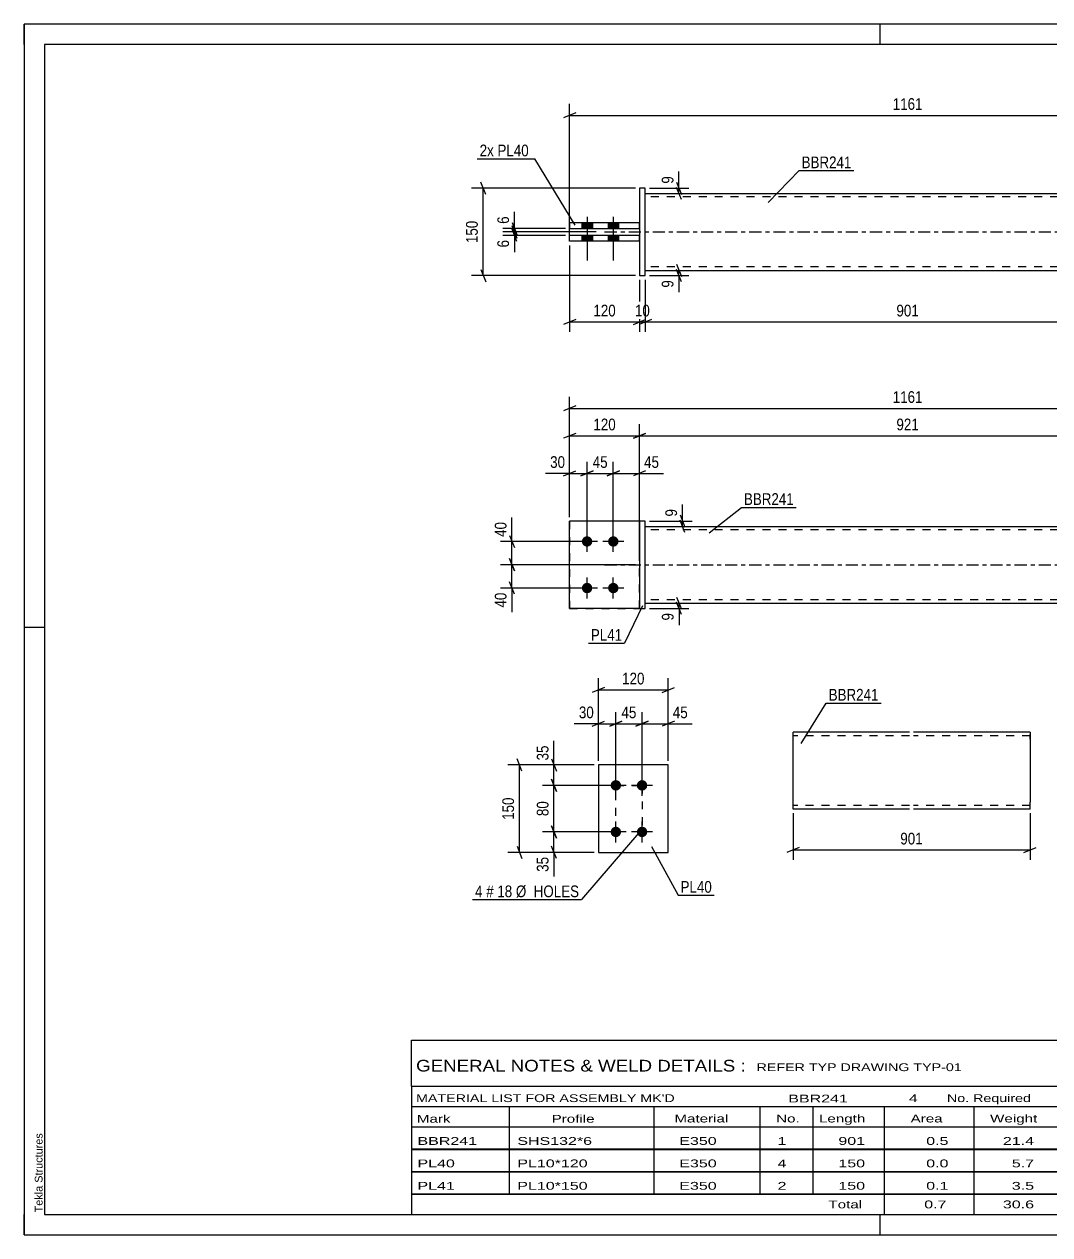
# Model space of a CAD drawing. Header units: millimetres. Extents: x 0 to 420, y 0 to 297.
# Drawn here: x 0 to 251.6, y 0 to 297 of the extents above; entities that cross this region are included whole.
import ezdxf

# ---------------------------------------------------------------- set-up
doc = ezdxf.new("R2010")
doc.units = ezdxf.units.MM
doc.linetypes.add('DXK_LINE_DOT2', pattern=[3.9198, 1.9599, -1.9599])
doc.linetypes.add('DXK_LINE_DOT3', pattern=[5.9187, 2.979, -0.9799, 0.9799, -0.9799])
doc.styles.add('Arial', font='ARIAL.TTF', dxfattribs={"height": 0.2})
doc.styles.add('Arial Narrow', font='ARIALN.TTF', dxfattribs={"height": 0.2})

# ---------------------------------------------------------------- blocks, each defined once
blk = doc.blocks.new('Unknown-581633091-1163')
at = {"color": 5, "linetype": 'Continuous'}
for p, q in [((420, 297), (0, 297)), ((0, 297), (0, 0)), ((0, 292), (0, 297)), ((210, 292), (210, 297)), ((415, 292), (5, 292)), ((5, 292), (5, 5)), ((5, 149), (0, 149)), ((0, 0), (0, 5)), ((5, 5), (415, 5)), ((210, 0), (210, 5)), ((0, 0), (420, 0))]:
    blk.add_line(p, q, dxfattribs=at)
at = {"color": 174, "linetype": 'Continuous', "style": 'Arial'}
blk.add_text('Tekla Structures', height=1.9102, rotation=90, dxfattribs=at).set_placement((4.5, 5.5))
blk = doc.blocks.new('Part-581633091-1814 - 1790')
at = {"color": 2, "linetype": 'Continuous'}
for p, q in [((152.4, 175.1), (150.97, 175.1)), ((150.97, 175.1), (150.97, 153.67)), ((152.4, 153.67), (152.4, 175.1)), ((150.97, 153.67), (152.4, 153.67))]:
    blk.add_line(p, q, dxfattribs=at)
blk = doc.blocks.new('Bolt-581633091-1798 - 1790')
at = {"linetype": 'Continuous'}
for points in [[(138.11, 168.81, -1), (138.11, 171.38, -1)], [(144.54, 168.81, -1), (144.54, 171.38, -1)], [(138.11, 157.38, -1), (138.11, 159.95, -1)], [(144.54, 157.38, -1), (144.54, 159.95, -1)]]:
    blk.add_hatch(color=1, dxfattribs=at).paths.add_polyline_path(points)
at = {"color": 1, "linetype": 'Continuous'}
for p, q in [((138.11, 167.52), (138.11, 172.67)), ((144.54, 167.52), (144.54, 172.67)), ((140.69, 170.1), (135.54, 170.1)), ((147.11, 170.1), (141.97, 170.1)), ((138.11, 156.1), (138.11, 161.24)), ((144.54, 156.1), (144.54, 161.24)), ((140.69, 158.67), (135.54, 158.67)), ((147.11, 158.67), (141.97, 158.67))]:
    blk.add_line(p, q, dxfattribs=at)
blk = doc.blocks.new('Part-581633091-1804 - 1790')
at = {"color": 2, "linetype": 'Continuous'}
for p, q in [((152.4, 173.81), (281.13, 173.81)), ((152.4, 154.95), (281.13, 154.95))]:
    blk.add_line(p, q, dxfattribs=at)
at = {"color": 7, "linetype": 'DXK_LINE_DOT2'}
for p, q in [((152.4, 154.95), (152.4, 173.81)), ((281.13, 172.95), (152.4, 172.95)), ((281.13, 154.95), (281.13, 173.81)), ((281.13, 155.81), (152.4, 155.81))]:
    blk.add_line(p, q, dxfattribs=at)
at = {"color": 7, "linetype": 'DXK_LINE_DOT3'}
blk.add_line((142.4, 164.38), (291.13, 164.38), dxfattribs=at)
blk = doc.blocks.new('Part-581633091-1819 - 1790')
at = {"color": 7, "linetype": 'DXK_LINE_DOT2'}
for p, q in [((150.97, 175.1), (133.83, 175.1)), ((133.83, 175.1), (133.83, 153.67)), ((150.97, 153.67), (150.97, 175.1)), ((133.83, 153.67), (150.97, 153.67))]:
    blk.add_line(p, q, dxfattribs=at)
blk = doc.blocks.new('Part-581633091-1824 - 1790')
at = {"color": 2, "linetype": 'Continuous'}
for p, q in [((150.97, 175.1), (133.83, 175.1)), ((133.83, 153.67), (133.83, 175.1)), ((150.97, 153.67), (133.83, 153.67))]:
    blk.add_line(p, q, dxfattribs=at)
at = {"color": 7, "linetype": 'DXK_LINE_DOT2'}
blk.add_line((150.97, 153.67), (150.97, 175.1), dxfattribs=at)
blk = doc.blocks.new('Part-581633091-2144 - 2122')
at = {"color": 2, "linetype": 'Continuous'}
for p, q in [((150.97, 245.18), (133.83, 245.18)), ((133.83, 243.75), (133.83, 245.18)), ((150.97, 243.75), (133.83, 243.75)), ((150.97, 243.75), (150.97, 245.18))]:
    blk.add_line(p, q, dxfattribs=at)
blk = doc.blocks.new('Part-581633091-2150 - 2122')
at = {"color": 2, "linetype": 'Continuous'}
for p, q in [((152.4, 255.47), (281.13, 255.47)), ((152.4, 236.61), (281.13, 236.61))]:
    blk.add_line(p, q, dxfattribs=at)
at = {"color": 7, "linetype": 'DXK_LINE_DOT2'}
for p, q in [((152.4, 236.61), (152.4, 255.47)), ((281.13, 255.47), (281.13, 236.61)), ((281.13, 254.61), (152.4, 254.61)), ((281.13, 237.47), (152.4, 237.47))]:
    blk.add_line(p, q, dxfattribs=at)
at = {"color": 7, "linetype": 'DXK_LINE_DOT3'}
blk.add_line((142.4, 246.04), (291.13, 246.04), dxfattribs=at)
blk = doc.blocks.new('Part-581633091-2134 - 2122')
at = {"color": 2, "linetype": 'Continuous'}
for p, q in [((152.4, 256.75), (150.97, 256.75)), ((150.97, 256.75), (150.97, 235.32)), ((152.4, 235.32), (152.4, 256.75)), ((150.97, 235.32), (152.4, 235.32))]:
    blk.add_line(p, q, dxfattribs=at)
blk = doc.blocks.new('Part-581633091-2139 - 2122')
at = {"color": 2, "linetype": 'Continuous'}
for p, q in [((133.83, 248.32), (150.97, 248.32)), ((133.83, 248.32), (133.83, 246.89)), ((133.83, 246.89), (150.97, 246.89)), ((150.97, 246.89), (150.97, 248.32))]:
    blk.add_line(p, q, dxfattribs=at)
blk = doc.blocks.new('Bolt-581633091-2152 - 2122')
at = {"linetype": 'Continuous'}
for points in [[(136.83, 246.89), (139.4, 246.89), (139.4, 248.32), (136.83, 248.32)], [(136.83, 246.89), (139.4, 246.89), (139.4, 248.32), (136.83, 248.32)], [(143.26, 246.89), (145.83, 246.89), (145.83, 248.32), (143.26, 248.32)], [(143.26, 246.89), (145.83, 246.89), (145.83, 248.32), (143.26, 248.32)], [(136.83, 243.75), (139.4, 243.75), (139.4, 245.18), (136.83, 245.18)], [(136.83, 243.75), (139.4, 243.75), (139.4, 245.18), (136.83, 245.18)], [(143.26, 243.75), (145.83, 243.75), (145.83, 245.18), (143.26, 245.18)], [(143.26, 243.75), (145.83, 243.75), (145.83, 245.18), (143.26, 245.18)]]:
    blk.add_hatch(color=1, dxfattribs=at).paths.add_polyline_path(points)
at = {"color": 1, "linetype": 'Continuous'}
for p, q in [((138.11, 249.75), (138.11, 239.04)), ((138.11, 249.75), (138.11, 239.04)), ((144.54, 249.75), (144.54, 239.04)), ((144.54, 249.75), (144.54, 239.04)), ((136.83, 248.32), (136.83, 246.89)), ((136.83, 248.32), (136.83, 246.89)), ((139.4, 248.32), (139.4, 246.89)), ((139.4, 248.32), (139.4, 246.89)), ((143.26, 248.32), (143.26, 246.89)), ((143.26, 248.32), (143.26, 246.89)), ((145.83, 248.32), (145.83, 246.89)), ((145.83, 248.32), (145.83, 246.89)), ((136.83, 245.18), (136.83, 243.75)), ((136.83, 245.18), (136.83, 243.75)), ((139.4, 245.18), (139.4, 243.75)), ((139.4, 245.18), (139.4, 243.75)), ((143.26, 245.18), (143.26, 243.75)), ((143.26, 245.18), (143.26, 243.75)), ((145.83, 245.18), (145.83, 243.75)), ((145.83, 245.18), (145.83, 243.75))]:
    blk.add_line(p, q, dxfattribs=at)
blk = doc.blocks.new('Part-581633091-1458 - 1409')
at = {"color": 2, "linetype": 'Continuous'}
for p, q in [((158.02, 115.26), (140.88, 115.26)), ((140.88, 115.26), (140.88, 93.83)), ((158.02, 93.83), (158.02, 115.26)), ((140.88, 93.83), (158.02, 93.83))]:
    blk.add_line(p, q, dxfattribs=at)
blk = doc.blocks.new('Bolt-581633091-1443 - 1409')
at = {"linetype": 'Continuous'}
for points in [[(145.17, 108.97, -1), (145.17, 111.55, -1)], [(151.6, 108.97, -1), (151.6, 111.55, -1)], [(145.17, 97.55, -1), (145.17, 100.12, -1)], [(151.6, 97.55, -1), (151.6, 100.12, -1)]]:
    blk.add_hatch(color=1, dxfattribs=at).paths.add_polyline_path(points)
at = {"color": 1, "linetype": 'Continuous'}
for p, q in [((147.74, 110.26), (142.6, 110.26)), ((145.17, 107.69), (145.17, 112.83)), ((154.17, 110.26), (149.02, 110.26)), ((151.6, 107.69), (151.6, 112.83)), ((145.17, 96.26), (145.17, 101.4)), ((151.6, 96.26), (151.6, 101.4)), ((147.74, 98.83), (142.6, 98.83)), ((154.17, 98.83), (149.02, 98.83))]:
    blk.add_line(p, q, dxfattribs=at)
blk = doc.blocks.new('Part-581633091-1273 - 1255')
at = {"color": 2, "linetype": 'Continuous'}
for p, q in [((217.22, 123.28), (188.65, 123.28)), ((188.65, 104.55), (188.65, 123.28)), ((246.79, 123.28), (218.22, 123.28)), ((246.79, 123.28), (246.79, 123.15)), ((246.79, 123.15), (246.79, 121.56)), ((246.79, 121.56), (246.79, 106.14)), ((188.65, 104.42), (188.65, 104.55)), ((217.22, 104.42), (188.65, 104.42)), ((246.79, 104.42), (218.22, 104.42)), ((246.79, 104.42), (246.79, 106.14))]:
    blk.add_line(p, q, dxfattribs=at)
at = {"color": 7, "linetype": 'DXK_LINE_DOT2'}
for p, q in [((217.22, 122.42), (188.65, 122.42)), ((246.79, 122.42), (218.22, 122.42)), ((246.79, 121.56), (246.79, 122.78)), ((188.65, 105.28), (188.65, 105.34)), ((217.22, 105.28), (188.65, 105.28)), ((246.79, 105.28), (218.22, 105.28)), ((246.79, 105.34), (246.79, 105.81)), ((246.79, 105.28), (246.79, 105.34))]:
    blk.add_line(p, q, dxfattribs=at)
blk = doc.blocks.new('Rectangle-581633091-1567 - 1409')
at = {"color": 1, "linetype": 'DXK_LINE_DOT2'}
blk.add_lwpolyline([(145.17, 110.26), (151.6, 110.26), (151.6, 98.83), (145.17, 98.83), (145.17, 110.26)], close=True, dxfattribs=at)
blk = doc.blocks.new('StraightDimension-581633091-1863 - 1790')
at = {"color": 7, "linetype": 'Continuous'}
for p, q in [((149.97, 164.38), (116.83, 164.38)), ((119.08, 165.88), (120.28, 162.88)), ((119.68, 158.67), (119.68, 164.38)), ((137.11, 158.67), (116.83, 158.67)), ((120.28, 157.17), (119.08, 160.17))]:
    blk.add_line(p, q, dxfattribs=at)
at = {"color": 0}
blk.add_wipeout([(118.93, 158.14), (114.73, 158.14), (114.73, 153.29), (118.93, 153.29)], dxfattribs=at)
at = {"color": 7, "linetype": 'Continuous'}
blk.add_line((119.68, 158.67), (119.68, 152.76), dxfattribs=at)
blk.add_line((119.68, 158.67), (119.68, 152.76), dxfattribs=at)
at = {"color": 3, "style": 'Arial Narrow'}
blk.add_text('40', height=2.863, rotation=90.0002, dxfattribs=at).set_placement((118.33, 153.89))
blk = doc.blocks.new('StraightDimension-581633091-2017 - 1790')
at = {"color": 7, "linetype": 'Continuous'}
for p, q in [((133.83, 176.1), (133.83, 205.6)), ((299.71, 176.1), (299.71, 205.6)), ((135.33, 203.35), (132.33, 202.15)), ((133.83, 202.75), (299.71, 202.75)), ((298.21, 202.15), (301.21, 203.35))]:
    blk.add_line(p, q, dxfattribs=at)
at = {"color": 0}
blk.add_wipeout([(221.02, 203.5), (221.02, 207.7), (212.51, 207.7), (212.51, 203.5)], dxfattribs=at)
at = {"color": 3, "style": 'Arial Narrow'}
blk.add_text('1161', height=2.863, dxfattribs=at).set_placement((213.11, 204.1))
blk = doc.blocks.new('StraightDimension-581633091-2083 - 1790')
at = {"color": 7, "linetype": 'Continuous'}
for p, q in [((160.93, 176.6), (162.13, 173.6)), ((162.13, 172.31), (160.93, 175.31)), ((153.4, 175.1), (163.93, 175.1)), ((153.4, 173.81), (163.93, 173.81)), ((161.53, 173.81), (161.53, 175.1))]:
    blk.add_line(p, q, dxfattribs=at)
at = {"color": 0}
blk.add_wipeout([(160.78, 178.65), (156.58, 178.65), (156.58, 175.62), (160.78, 175.62)], dxfattribs=at)
at = {"color": 7, "linetype": 'Continuous'}
blk.add_line((161.53, 175.1), (161.53, 179.17), dxfattribs=at)
blk.add_line((161.53, 175.1), (161.53, 179.17), dxfattribs=at)
at = {"color": 3, "style": 'Arial Narrow'}
blk.add_text('9', height=2.86, rotation=90.0002, dxfattribs=at).set_placement((160.18, 176.22))
blk = doc.blocks.new('StraightDimension-581633091-1982 - 1790')
at = {"color": 7, "linetype": 'Continuous'}
for p, q in [((135.33, 196.62), (132.33, 195.42)), ((133.83, 176.1), (133.83, 198.87)), ((149.47, 195.42), (152.47, 196.62)), ((150.97, 165.38), (150.97, 198.87)), ((133.83, 196.02), (150.97, 196.02))]:
    blk.add_line(p, q, dxfattribs=at)
at = {"color": 0}
blk.add_wipeout([(145.74, 196.77), (145.74, 200.97), (139.06, 200.97), (139.06, 196.77)], dxfattribs=at)
at = {"color": 3, "style": 'Arial Narrow'}
blk.add_text('120', height=2.863, dxfattribs=at).set_placement((139.66, 197.37))
blk = doc.blocks.new('StraightDimension-581633091-1918 - 1790')
at = {"color": 7, "linetype": 'Continuous'}
for p, q in [((136.61, 186.2), (139.61, 187.4)), ((138.11, 171.1), (138.11, 189.65)), ((146.04, 187.4), (143.04, 186.2)), ((144.54, 171.1), (144.54, 189.65)), ((138.11, 186.8), (144.54, 186.8))]:
    blk.add_line(p, q, dxfattribs=at)
at = {"color": 0}
blk.add_wipeout([(143.76, 187.55), (143.76, 191.75), (138.9, 191.75), (138.9, 187.55)], dxfattribs=at)
at = {"color": 3, "style": 'Arial Narrow'}
blk.add_text('45', height=2.863, dxfattribs=at).set_placement((139.5, 188.15))
blk = doc.blocks.new('StraightDimension-581633091-1854 - 1790')
at = {"color": 7, "linetype": 'Continuous'}
for p, q in [((153.4, 154.95), (163.08, 154.95)), ((160.08, 156.45), (161.28, 153.45)), ((161.28, 152.17), (160.08, 155.17)), ((160.68, 153.67), (160.68, 154.95)), ((153.4, 153.67), (163.08, 153.67))]:
    blk.add_line(p, q, dxfattribs=at)
at = {"color": 0}
blk.add_wipeout([(159.93, 153.14), (155.73, 153.14), (155.73, 150.11), (159.93, 150.11)], dxfattribs=at)
at = {"color": 7, "linetype": 'Continuous'}
blk.add_line((160.68, 153.67), (160.68, 149.59), dxfattribs=at)
blk.add_line((160.68, 153.67), (160.68, 149.59), dxfattribs=at)
at = {"color": 3, "style": 'Arial Narrow'}
blk.add_text('9', height=2.86, rotation=90.0002, dxfattribs=at).set_placement((159.33, 150.71))
blk = doc.blocks.new('StraightDimension-581633091-1872 - 1790')
at = {"color": 7, "linetype": 'Continuous'}
for p, q in [((137.11, 170.1), (116.83, 170.1)), ((119.08, 171.6), (120.28, 168.6)), ((119.68, 164.38), (119.68, 170.1)), ((149.97, 164.38), (116.83, 164.38)), ((120.28, 162.88), (119.08, 165.88))]:
    blk.add_line(p, q, dxfattribs=at)
at = {"color": 0}
blk.add_wipeout([(118.93, 175.48), (114.73, 175.48), (114.73, 170.62), (118.93, 170.62)], dxfattribs=at)
at = {"color": 7, "linetype": 'Continuous'}
blk.add_line((119.68, 170.1), (119.68, 176), dxfattribs=at)
blk.add_line((119.68, 170.1), (119.68, 176), dxfattribs=at)
at = {"color": 3, "style": 'Arial Narrow'}
blk.add_text('40', height=2.863, rotation=90.0002, dxfattribs=at).set_placement((118.33, 171.22))
blk = doc.blocks.new('StraightDimension-581633091-1902 - 1790')
at = {"color": 7, "linetype": 'Continuous'}
for p, q in [((143.04, 186.2), (146.04, 187.4)), ((144.54, 171.1), (144.54, 189.65)), ((152.47, 187.4), (149.47, 186.2)), ((150.97, 176.1), (150.97, 189.65)), ((144.54, 186.8), (150.97, 186.8))]:
    blk.add_line(p, q, dxfattribs=at)
at = {"color": 0}
blk.add_wipeout([(156.35, 187.55), (156.35, 191.75), (151.5, 191.75), (151.5, 187.55)], dxfattribs=at)
at = {"color": 7, "linetype": 'Continuous'}
blk.add_line((150.97, 186.8), (156.88, 186.8), dxfattribs=at)
blk.add_line((150.97, 186.8), (156.88, 186.8), dxfattribs=at)
at = {"color": 3, "style": 'Arial Narrow'}
blk.add_text('45', height=2.863, dxfattribs=at).set_placement((152.1, 188.15))
blk = doc.blocks.new('StraightDimension-581633091-1931 - 1790')
at = {"color": 7, "linetype": 'Continuous'}
for p, q in [((132.33, 186.2), (135.33, 187.4)), ((133.83, 176.1), (133.83, 189.65)), ((139.61, 187.4), (136.61, 186.2)), ((138.11, 171.1), (138.11, 189.65)), ((133.83, 186.8), (138.11, 186.8))]:
    blk.add_line(p, q, dxfattribs=at)
at = {"color": 0}
blk.add_wipeout([(133.3, 187.55), (133.3, 191.75), (128.45, 191.75), (128.45, 187.55)], dxfattribs=at)
at = {"color": 7, "linetype": 'Continuous'}
blk.add_line((133.83, 186.8), (127.92, 186.8), dxfattribs=at)
blk.add_line((133.83, 186.8), (127.92, 186.8), dxfattribs=at)
at = {"color": 3, "style": 'Arial Narrow'}
blk.add_text('30', height=2.863, dxfattribs=at).set_placement((129.05, 188.15))
blk = doc.blocks.new('StraightDimension-581633091-1967 - 1790')
at = {"color": 7, "linetype": 'Continuous'}
for p, q in [((152.47, 196.62), (149.47, 195.42)), ((150.97, 165.38), (150.97, 198.87)), ((281.06, 195.42), (284.06, 196.62)), ((282.56, 176.1), (282.56, 198.87)), ((150.97, 196.02), (282.56, 196.02))]:
    blk.add_line(p, q, dxfattribs=at)
at = {"color": 0}
blk.add_wipeout([(220.11, 196.77), (220.11, 200.97), (213.42, 200.97), (213.42, 196.77)], dxfattribs=at)
at = {"color": 3, "style": 'Arial Narrow'}
blk.add_text('921', height=2.863, dxfattribs=at).set_placement((214.02, 197.37))
blk = doc.blocks.new('StraightDimension-581633091-2155 - 2122')
at = {"color": 7, "linetype": 'Continuous'}
for p, q in [((132.83, 246.89), (117.45, 246.89)), ((119.7, 248.39), (120.9, 245.39)), ((120.9, 244.54), (119.7, 247.54)), ((120.3, 246.04), (120.3, 246.89)), ((140.33, 246.04), (117.45, 246.04))]:
    blk.add_line(p, q, dxfattribs=at)
at = {"color": 0}
blk.add_wipeout([(119.55, 250.45), (115.35, 250.45), (115.35, 247.42), (119.55, 247.42)], dxfattribs=at)
at = {"color": 7, "linetype": 'Continuous'}
blk.add_line((120.3, 246.89), (120.3, 250.97), dxfattribs=at)
blk.add_line((120.3, 246.89), (120.3, 250.97), dxfattribs=at)
at = {"color": 3, "style": 'Arial Narrow'}
blk.add_text('6', height=2.86, rotation=90.0002, dxfattribs=at).set_placement((118.95, 248.02))
blk = doc.blocks.new('StraightDimension-581633091-2167 - 2122')
at = {"color": 7, "linetype": 'Continuous'}
for p, q in [((119.7, 247.54), (120.9, 244.54)), ((120.9, 243.68), (119.7, 246.68)), ((140.33, 246.04), (117.45, 246.04)), ((132.83, 245.18), (117.45, 245.18)), ((120.3, 245.18), (120.3, 246.04))]:
    blk.add_line(p, q, dxfattribs=at)
at = {"color": 0}
blk.add_wipeout([(119.55, 244.66), (115.35, 244.66), (115.35, 241.63), (119.55, 241.63)], dxfattribs=at)
at = {"color": 7, "linetype": 'Continuous'}
blk.add_line((120.3, 245.18), (120.3, 241.1), dxfattribs=at)
blk.add_line((120.3, 245.18), (120.3, 241.1), dxfattribs=at)
at = {"color": 3, "style": 'Arial Narrow'}
blk.add_text('6', height=2.86, rotation=90.0002, dxfattribs=at).set_placement((118.95, 242.23))
blk = doc.blocks.new('StraightDimension-581633091-2207 - 2122')
at = {"color": 7, "linetype": 'Continuous'}
for p, q in [((153.4, 256.75), (163.04, 256.75)), ((153.4, 255.47), (163.04, 255.47)), ((160.04, 258.25), (161.24, 255.25)), ((161.24, 253.97), (160.04, 256.97)), ((160.64, 255.47), (160.64, 256.75))]:
    blk.add_line(p, q, dxfattribs=at)
at = {"color": 0}
blk.add_wipeout([(159.89, 260.31), (155.69, 260.31), (155.69, 257.28), (159.89, 257.28)], dxfattribs=at)
at = {"color": 7, "linetype": 'Continuous'}
blk.add_line((160.64, 256.75), (160.64, 260.83), dxfattribs=at)
blk.add_line((160.64, 256.75), (160.64, 260.83), dxfattribs=at)
at = {"color": 3, "style": 'Arial Narrow'}
blk.add_text('9', height=2.86, rotation=90.0002, dxfattribs=at).set_placement((159.29, 257.88))
blk = doc.blocks.new('StraightDimension-581633091-2247 - 2122')
at = {"color": 7, "linetype": 'Continuous'}
for p, q in [((133.83, 242.75), (133.83, 221.56)), ((150.97, 234.32), (150.97, 221.56)), ((135.33, 224.56), (132.33, 223.36)), ((133.83, 223.96), (150.97, 223.96)), ((149.47, 223.36), (152.47, 224.56))]:
    blk.add_line(p, q, dxfattribs=at)
at = {"color": 0}
blk.add_wipeout([(145.74, 224.71), (145.74, 228.91), (139.06, 228.91), (139.06, 224.71)], dxfattribs=at)
at = {"color": 3, "style": 'Arial Narrow'}
blk.add_text('120', height=2.863, dxfattribs=at).set_placement((139.66, 225.31))
blk = doc.blocks.new('StraightDimension-581633091-2257 - 2122')
at = {"color": 7, "linetype": 'Continuous'}
for p, q in [((150.97, 234.32), (150.97, 221.56)), ((152.4, 234.32), (152.4, 221.56)), ((149.47, 223.36), (152.47, 224.56)), ((153.9, 224.56), (150.9, 223.36)), ((150.97, 223.96), (152.4, 223.96))]:
    blk.add_line(p, q, dxfattribs=at)
at = {"color": 0}
blk.add_wipeout([(154.11, 224.71), (154.11, 228.91), (149.26, 228.91), (149.26, 224.71)], dxfattribs=at)
at = {"color": 3, "style": 'Arial Narrow'}
blk.add_text('10', height=2.863, dxfattribs=at).set_placement((149.86, 225.31))
blk = doc.blocks.new('StraightDimension-581633091-2266 - 2122')
at = {"color": 7, "linetype": 'Continuous'}
for p, q in [((152.4, 234.32), (152.4, 221.56)), ((281.13, 234.32), (281.13, 221.56)), ((153.9, 224.56), (150.9, 223.36)), ((152.4, 223.96), (281.13, 223.96)), ((279.63, 223.36), (282.63, 224.56))]:
    blk.add_line(p, q, dxfattribs=at)
at = {"color": 0}
blk.add_wipeout([(220.11, 224.71), (220.11, 228.91), (213.42, 228.91), (213.42, 224.71)], dxfattribs=at)
at = {"color": 3, "style": 'Arial Narrow'}
blk.add_text('901', height=2.863, dxfattribs=at).set_placement((214.02, 225.31))
blk = doc.blocks.new('StraightDimension-581633091-2275 - 2122')
at = {"color": 7, "linetype": 'Continuous'}
for p, q in [((133.83, 244.75), (133.83, 277.49)), ((299.71, 244.75), (299.71, 277.49)), ((135.33, 275.24), (132.33, 274.04)), ((133.83, 274.64), (299.71, 274.64)), ((298.21, 274.04), (301.21, 275.24))]:
    blk.add_line(p, q, dxfattribs=at)
at = {"color": 0}
blk.add_wipeout([(221.02, 275.39), (221.02, 279.59), (212.51, 279.59), (212.51, 275.39)], dxfattribs=at)
at = {"color": 3, "style": 'Arial Narrow'}
blk.add_text('1161', height=2.863, dxfattribs=at).set_placement((213.11, 275.99))
blk = doc.blocks.new('StraightDimension-581633091-2286 - 2122')
at = {"color": 7, "linetype": 'Continuous'}
for p, q in [((149.97, 256.75), (109.78, 256.75)), ((113.23, 255.25), (112.03, 258.25)), ((112.63, 235.32), (112.63, 256.75)), ((149.97, 235.32), (109.78, 235.32)), ((112.03, 236.82), (113.23, 233.82))]:
    blk.add_line(p, q, dxfattribs=at)
at = {"color": 0}
blk.add_wipeout([(111.88, 249.38), (107.68, 249.38), (107.68, 242.7), (111.88, 242.7)], dxfattribs=at)
at = {"color": 3, "style": 'Arial Narrow'}
blk.add_text('150', height=2.863, rotation=90.0002, dxfattribs=at).set_placement((111.28, 243.3))
blk = doc.blocks.new('StraightDimension-581633091-2297 - 2122')
at = {"color": 7, "linetype": 'Continuous'}
for p, q in [((160.04, 238.11), (161.24, 235.11)), ((153.4, 236.61), (163.04, 236.61)), ((153.4, 235.32), (163.04, 235.32)), ((161.24, 233.82), (160.04, 236.82)), ((160.64, 235.32), (160.64, 236.61))]:
    blk.add_line(p, q, dxfattribs=at)
at = {"color": 0}
blk.add_wipeout([(159.89, 234.8), (155.69, 234.8), (155.69, 231.77), (159.89, 231.77)], dxfattribs=at)
at = {"color": 7, "linetype": 'Continuous'}
blk.add_line((160.64, 235.32), (160.64, 231.25), dxfattribs=at)
blk.add_line((160.64, 235.32), (160.64, 231.25), dxfattribs=at)
at = {"color": 3, "style": 'Arial Narrow'}
blk.add_text('9', height=2.86, rotation=90.0002, dxfattribs=at).set_placement((159.29, 232.37))
blk = doc.blocks.new('StraightDimension-581633091-1514 - 1409')
at = {"color": 7, "linetype": 'Continuous'}
for p, q in [((140.88, 116.26), (140.88, 128.23)), ((145.17, 111.26), (145.17, 128.23)), ((139.38, 124.78), (142.38, 125.98)), ((140.88, 125.38), (145.17, 125.38)), ((146.67, 125.98), (143.67, 124.78))]:
    blk.add_line(p, q, dxfattribs=at)
at = {"color": 0}
blk.add_wipeout([(140.36, 126.13), (140.36, 130.33), (135.5, 130.33), (135.5, 126.13)], dxfattribs=at)
at = {"color": 7, "linetype": 'Continuous'}
blk.add_line((140.88, 125.38), (134.98, 125.38), dxfattribs=at)
blk.add_line((140.88, 125.38), (134.98, 125.38), dxfattribs=at)
at = {"color": 3, "style": 'Arial Narrow'}
blk.add_text('30', height=2.863, dxfattribs=at).set_placement((136.1, 126.73))
blk = doc.blocks.new('StraightDimension-581633091-1483 - 1409')
at = {"color": 7, "linetype": 'Continuous'}
for p, q in [((129.39, 116.76), (130.59, 113.76)), ((139.88, 115.26), (127.14, 115.26)), ((129.99, 110.26), (129.99, 115.26)), ((144.17, 110.26), (127.14, 110.26)), ((130.59, 108.76), (129.39, 111.76))]:
    blk.add_line(p, q, dxfattribs=at)
at = {"color": 0}
blk.add_wipeout([(129.24, 120.64), (125.04, 120.64), (125.04, 115.78), (129.24, 115.78)], dxfattribs=at)
at = {"color": 7, "linetype": 'Continuous'}
blk.add_line((129.99, 115.26), (129.99, 121.17), dxfattribs=at)
blk.add_line((129.99, 115.26), (129.99, 121.17), dxfattribs=at)
at = {"color": 3, "style": 'Arial Narrow'}
blk.add_text('35', height=2.863, rotation=90.0002, dxfattribs=at).set_placement((128.64, 116.38))
blk = doc.blocks.new('StraightDimension-581633091-1460 - 1409')
at = {"color": 7, "linetype": 'Continuous'}
for p, q in [((144.17, 98.83), (127.14, 98.83)), ((129.39, 100.33), (130.59, 97.33)), ((129.99, 93.83), (129.99, 98.83)), ((130.59, 92.33), (129.39, 95.33)), ((139.88, 93.83), (127.14, 93.83))]:
    blk.add_line(p, q, dxfattribs=at)
at = {"color": 0}
blk.add_wipeout([(129.24, 93.31), (125.04, 93.31), (125.04, 88.45), (129.24, 88.45)], dxfattribs=at)
at = {"color": 7, "linetype": 'Continuous'}
blk.add_line((129.99, 93.83), (129.99, 87.92), dxfattribs=at)
blk.add_line((129.99, 93.83), (129.99, 87.92), dxfattribs=at)
at = {"color": 3, "style": 'Arial Narrow'}
blk.add_text('35', height=2.863, rotation=90.0002, dxfattribs=at).set_placement((128.64, 89.05))
blk = doc.blocks.new('StraightDimension-581633091-1473 - 1409')
at = {"color": 7, "linetype": 'Continuous'}
for p, q in [((144.17, 110.26), (127.14, 110.26)), ((129.39, 111.76), (130.59, 108.76)), ((129.99, 98.83), (129.99, 110.26)), ((144.17, 98.83), (127.14, 98.83)), ((130.59, 97.33), (129.39, 100.33))]:
    blk.add_line(p, q, dxfattribs=at)
at = {"color": 0}
blk.add_wipeout([(129.24, 106.97), (125.04, 106.97), (125.04, 102.12), (129.24, 102.12)], dxfattribs=at)
at = {"color": 3, "style": 'Arial Narrow'}
blk.add_text('80', height=2.863, rotation=90.0002, dxfattribs=at).set_placement((128.64, 102.72))
blk = doc.blocks.new('StraightDimension-581633091-1497 - 1409')
at = {"color": 7, "linetype": 'Continuous'}
for p, q in [((122.13, 113.76), (120.93, 116.76)), ((139.88, 115.26), (118.68, 115.26)), ((121.53, 93.83), (121.53, 115.26)), ((120.93, 95.33), (122.13, 92.33)), ((139.88, 93.83), (118.68, 93.83))]:
    blk.add_line(p, q, dxfattribs=at)
at = {"color": 0}
blk.add_wipeout([(120.78, 107.89), (116.58, 107.89), (116.58, 101.2), (120.78, 101.2)], dxfattribs=at)
at = {"color": 3, "style": 'Arial Narrow'}
blk.add_text('150', height=2.863, rotation=90.0002, dxfattribs=at).set_placement((120.18, 101.8))
blk = doc.blocks.new('StraightDimension-581633091-1527 - 1409')
at = {"color": 7, "linetype": 'Continuous'}
for p, q in [((145.17, 111.26), (145.17, 128.23)), ((151.6, 111.26), (151.6, 128.23)), ((143.67, 124.78), (146.67, 125.98)), ((145.17, 125.38), (151.6, 125.38)), ((153.1, 125.98), (150.1, 124.78))]:
    blk.add_line(p, q, dxfattribs=at)
at = {"color": 0}
blk.add_wipeout([(150.81, 126.13), (150.81, 130.33), (145.95, 130.33), (145.95, 126.13)], dxfattribs=at)
at = {"color": 3, "style": 'Arial Narrow'}
blk.add_text('45', height=2.863, dxfattribs=at).set_placement((146.55, 126.73))
blk = doc.blocks.new('StraightDimension-581633091-1537 - 1409')
at = {"color": 7, "linetype": 'Continuous'}
for p, q in [((151.6, 111.26), (151.6, 128.23)), ((158.02, 116.26), (158.02, 128.23)), ((150.1, 124.78), (153.1, 125.98)), ((151.6, 125.38), (158.02, 125.38)), ((159.52, 125.98), (156.52, 124.78))]:
    blk.add_line(p, q, dxfattribs=at)
at = {"color": 0}
blk.add_wipeout([(163.41, 126.13), (163.41, 130.33), (158.55, 130.33), (158.55, 126.13)], dxfattribs=at)
at = {"color": 7, "linetype": 'Continuous'}
blk.add_line((158.02, 125.38), (163.93, 125.38), dxfattribs=at)
blk.add_line((158.02, 125.38), (163.93, 125.38), dxfattribs=at)
at = {"color": 3, "style": 'Arial Narrow'}
blk.add_text('45', height=2.863, dxfattribs=at).set_placement((159.15, 126.73))
blk = doc.blocks.new('StraightDimension-581633091-1551 - 1409')
at = {"color": 7, "linetype": 'Continuous'}
for p, q in [((142.38, 134.28), (139.38, 133.08)), ((140.88, 116.26), (140.88, 136.53)), ((140.88, 133.68), (158.02, 133.68)), ((156.52, 133.08), (159.52, 134.28)), ((158.02, 116.26), (158.02, 136.53))]:
    blk.add_line(p, q, dxfattribs=at)
at = {"color": 0}
blk.add_wipeout([(152.8, 134.43), (152.8, 138.63), (146.11, 138.63), (146.11, 134.43)], dxfattribs=at)
at = {"color": 3, "style": 'Arial Narrow'}
blk.add_text('120', height=2.863, dxfattribs=at).set_placement((146.71, 135.03))
blk = doc.blocks.new('StraightDimension-581633091-1352 - 1255')
at = {"color": 7, "linetype": 'Continuous'}
for p, q in [((188.65, 103.42), (188.65, 92.02)), ((246.79, 103.42), (246.79, 92.02)), ((190.15, 95.02), (187.15, 93.82)), ((188.65, 94.42), (246.79, 94.42)), ((245.29, 93.82), (248.29, 95.02))]:
    blk.add_line(p, q, dxfattribs=at)
at = {"color": 0}
blk.add_wipeout([(221.06, 95.17), (221.06, 99.37), (214.37, 99.37), (214.37, 95.17)], dxfattribs=at)
at = {"color": 3, "style": 'Arial Narrow'}
blk.add_text('901', height=2.863, dxfattribs=at).set_placement((214.97, 95.77))
blk = doc.blocks.new('Unknown-581633091-3381')
at = {"color": 7, "linetype": 'Continuous'}
for p, q in [((95, 47.75), (255, 47.75)), ((95, 36.5), (95, 47.75)), ((255, 47.75), (255, 36.5)), ((95, 36.5), (255, 36.5)), ((95, 36.5), (95, 31.5)), ((255, 36.5), (255, 31.5)), ((95, 31.5), (255, 31.5)), ((95, 31.5), (95, 26.5)), ((119, 31.5), (119, 26.5)), ((154.5, 31.5), (154.5, 26.5)), ((180.5, 31.5), (180.5, 26.5)), ((193.5, 31.5), (193.5, 26.5)), ((211, 31.5), (211, 26.5)), ((233, 31.5), (233, 26.5)), ((255, 31.5), (255, 26.5)), ((95, 26.5), (255, 26.5)), ((95, 26.45), (95, 21.05)), ((95, 26.45), (255, 26.45)), ((119, 26.5), (119, 21)), ((154.5, 26.5), (154.5, 21)), ((180.5, 26.5), (180.5, 21)), ((193.5, 26.5), (193.5, 21)), ((211, 26.5), (211, 21)), ((233, 26.5), (233, 21)), ((255, 26.45), (255, 21.05)), ((95, 21.05), (255, 21.05)), ((95, 20.95), (95, 15.55)), ((95, 20.95), (255, 20.95)), ((119, 21), (119, 15.5)), ((154.5, 21), (154.5, 15.5)), ((180.5, 21), (180.5, 15.5)), ((193.5, 21), (193.5, 15.5)), ((211, 21), (211, 15.5)), ((233, 21), (233, 15.5)), ((255, 20.95), (255, 15.55)), ((95, 15.55), (255, 15.55)), ((95, 15.45), (95, 10.05)), ((95, 15.45), (255, 15.45)), ((119, 15.5), (119, 10)), ((154.5, 15.5), (154.5, 10)), ((180.5, 15.5), (180.5, 10)), ((193.5, 15.5), (193.5, 10)), ((211, 15.5), (211, 10)), ((233, 15.5), (233, 10)), ((255, 15.45), (255, 10.05)), ((95, 10.05), (255, 10.05)), ((95, 10), (255, 10)), ((95, 10), (95, 5)), ((211, 10), (211, 5)), ((233, 10), (233, 5)), ((255, 10), (255, 5)), ((95, 5), (255, 5))]:
    blk.add_line(p, q, dxfattribs=at)
at = {"color": 7, "style": 'Arial Narrow'}
for s, height, width, p in [('GENERAL NOTES & WELD DETAILS :', 2.8633, 1.4, (96.15, 40.06)), ('REFER TYP DRAWING TYP-01', 1.9089, 1.6, (179.7, 40.16)), ("MATERIAL LIST FOR ASSEMBLY MK'D", 1.9089, 1.6, (96.15, 32.56)), ('BBR241', 1.909, 1.794707, (187.48, 32.47)), ('4', 1.91, 1.794707, (217.08, 32.56)), ('No. Required', 1.9089, 1.6, (226.41, 32.56)), ('Mark', 1.909, 1.7, (96.34, 27.5)), ('Profile', 1.909, 1.7, (129.41, 27.5)), ('Material', 1.909, 1.7, (159.54, 27.56)), ('No.', 1.909, 1.7, (184.5, 27.56)), ('Length', 1.909, 1.7, (195, 27.56)), ('Area', 1.909, 1.7, (217.5, 27.56)), ('Weight', 1.909, 1.7, (237, 27.56))]:
    blk.add_text(s, height=height, dxfattribs=dict(at, width=width)).set_placement(p)
at = {"color": 7, "linetype": 'Continuous', "style": 'Arial Narrow'}
for s, height, width, p in [('BBR241', 1.909, 1.794707, (96.5, 22.06)), ('SHS132*6', 1.909, 1.794707, (121, 22.06)), ('E350', 1.909, 1.794707, (160.74, 22.06)), ('1', 1.91, 1.794707, (184.86, 22.06)), ('901', 1.909, 1.794707, (199.77, 22.06)), ('0.5', 1.909, 1.794707, (221.32, 22.06)), ('21.4', 1.909, 1.794707, (240.14, 22.06)), ('PL40', 1.909, 1.794707, (96.5, 16.56)), ('PL10*120', 1.909, 1.794707, (121, 16.56)), ('E350', 1.909, 1.794707, (160.74, 16.56)), ('4', 1.91, 1.794707, (184.86, 16.56)), ('150', 1.909, 1.794707, (199.77, 16.56)), ('0.0', 1.909, 1.794707, (221.32, 16.56)), ('5.7', 1.909, 1.794707, (242.33, 16.56)), ('PL41', 1.909, 1.794707, (96.5, 11.06)), ('PL10*150', 1.909, 1.794707, (121, 11.06)), ('E350', 1.909, 1.794707, (160.74, 11.06)), ('2', 1.91, 1.794707, (184.86, 11.06)), ('150', 1.909, 1.794707, (199.77, 11.06)), ('0.1', 1.909, 1.794707, (221.32, 11.06)), ('3.5', 1.909, 1.794707, (242.33, 11.06)), ('Total', 1.909, 1.7, (197.33, 6.5)), ('0.7', 1.909, 1.794707, (220.83, 6.5)), ('30.6', 1.909, 1.794707, (240.14, 6.5))]:
    blk.add_text(s, height=height, dxfattribs=dict(at, width=width)).set_placement(p)
blk = doc.blocks.new('Mark-581633091-1810 - 1790')
at = {"color": 0}
blk.add_wipeout([(146.72, 145.73), (146.72, 148.73), (139.04, 148.73), (139.04, 145.73)], dxfattribs=at)
blk.add_wipeout([(146.72, 145.73), (146.72, 148.73), (139.04, 148.73), (139.04, 145.73)], dxfattribs=at)
at = {"color": 30, "linetype": 'Continuous'}
for p in [(151.74, 154.29), (138.44, 145.13)]:
    blk.add_line(p, (147.32, 145.13), dxfattribs=at)
at = {"color": 3, "style": 'Arial Narrow'}
blk.add_text('PL41', height=2.863, dxfattribs=at).set_placement((139.04, 145.73))
blk = doc.blocks.new('Mark-581633091-1800 - 1790')
at = {"color": 0}
blk.add_wipeout([(188.84, 179.07), (188.84, 182.07), (176.6, 182.07), (176.6, 179.07)], dxfattribs=at)
blk.add_wipeout([(188.84, 179.07), (188.84, 182.07), (176.6, 182.07), (176.6, 179.07)], dxfattribs=at)
at = {"color": 30, "linetype": 'Continuous'}
for p, q in [((168.1, 172.23), (176, 178.47)), ((176, 178.47), (189.44, 178.47))]:
    blk.add_line(p, q, dxfattribs=at)
at = {"color": 3, "style": 'Arial Narrow'}
blk.add_text('BBR241', height=2.863, dxfattribs=at).set_placement((176.6, 179.07))
blk = doc.blocks.new('Mark-581633091-2146 - 2122')
at = {"color": 0}
blk.add_wipeout([(202.99, 261.68), (202.99, 264.68), (190.75, 264.68), (190.75, 261.68)], dxfattribs=at)
blk.add_wipeout([(202.99, 261.68), (202.99, 264.68), (190.75, 264.68), (190.75, 261.68)], dxfattribs=at)
at = {"color": 30, "linetype": 'Continuous'}
for p, q in [((182.58, 253.25), (190.15, 261.08)), ((190.15, 261.08), (203.59, 261.08))]:
    blk.add_line(p, q, dxfattribs=at)
at = {"color": 3, "style": 'Arial Narrow'}
blk.add_text('BBR241', height=2.863, dxfattribs=at).set_placement((190.75, 261.68))
blk = doc.blocks.new('MarkSet-581633091-2328 - 2122')
at = {"color": 30, "linetype": 'Continuous'}
blk.add_line((135.21, 247.7), (125.3, 263.99), dxfattribs=at)
at = {"color": 0}
blk.add_wipeout([(115.22, 264.59), (115.22, 267.59), (111.75, 267.59), (111.75, 264.59)], dxfattribs=at)
blk.add_wipeout([(115.22, 264.59), (115.22, 267.59), (111.75, 267.59), (111.75, 264.59)], dxfattribs=at)
blk.add_wipeout([(123.8, 264.59), (123.8, 267.59), (116.12, 267.59), (116.12, 264.59)], dxfattribs=at)
blk.add_wipeout([(123.8, 264.59), (123.8, 267.59), (116.12, 267.59), (116.12, 264.59)], dxfattribs=at)
at = {"color": 30, "linetype": 'Continuous'}
blk.add_line((111.15, 263.99), (125.3, 263.99), dxfattribs=at)
at = {"color": 3, "style": 'Arial Narrow'}
for s, p in [('2x', (111.75, 264.59)), ('PL40', (116.12, 264.59))]:
    blk.add_text(s, height=2.863, dxfattribs=at).set_placement(p)
blk = doc.blocks.new('Mark-581633091-1439 - 1409')
at = {"color": 0}
blk.add_wipeout([(112.46, 82.83), (112.46, 85.83), (110.63, 85.83), (110.63, 82.83)], dxfattribs=at)
blk.add_wipeout([(112.46, 82.83), (112.46, 85.83), (110.63, 85.83), (110.63, 82.83)], dxfattribs=at)
blk.add_wipeout([(115.18, 82.83), (115.18, 85.83), (113.36, 85.83), (113.36, 82.83)], dxfattribs=at)
blk.add_wipeout([(115.18, 82.83), (115.18, 85.83), (113.36, 85.83), (113.36, 82.83)], dxfattribs=at)
at = {"color": 3, "style": 'Arial Narrow'}
blk.add_text('4', height=2.86, dxfattribs=at).set_placement((110.63, 82.83))
at = {"color": 0}
blk.add_wipeout([(119.74, 82.83), (119.74, 85.83), (116.08, 85.83), (116.08, 82.83)], dxfattribs=at)
blk.add_wipeout([(119.74, 82.83), (119.74, 85.83), (116.08, 85.83), (116.08, 82.83)], dxfattribs=at)
at = {"color": 3, "style": 'Arial Narrow'}
blk.add_text('#', height=2.86, dxfattribs=at).set_placement((113.36, 82.83))
at = {"color": 0}
blk.add_wipeout([(136.17, 82.83), (136.17, 85.83), (120.64, 85.83), (120.64, 82.83)], dxfattribs=at)
blk.add_wipeout([(136.17, 82.83), (136.17, 85.83), (120.64, 85.83), (120.64, 82.83)], dxfattribs=at)
at = {"color": 7, "linetype": 'Continuous'}
for p in [(151.34, 99.16), (110.03, 82.23)]:
    blk.add_line(p, (136.77, 82.23), dxfattribs=at)
at = {"color": 3, "style": 'Arial Narrow'}
for s, p in [('18', (116.08, 82.83)), ('Ø  HOLES', (120.64, 82.83))]:
    blk.add_text(s, height=2.863, dxfattribs=at).set_placement(p)
blk = doc.blocks.new('Mark-581633091-1454 - 1409')
at = {"color": 0}
blk.add_wipeout([(168.73, 83.92), (168.73, 86.92), (161.05, 86.92), (161.05, 83.92)], dxfattribs=at)
blk.add_wipeout([(168.73, 83.92), (168.73, 86.92), (161.05, 86.92), (161.05, 83.92)], dxfattribs=at)
at = {"color": 30, "linetype": 'Continuous'}
for p, q in [((153.92, 95.23), (160.45, 83.32)), ((160.45, 83.32), (169.33, 83.32))]:
    blk.add_line(p, q, dxfattribs=at)
at = {"color": 3, "style": 'Arial Narrow'}
blk.add_text('PL40', height=2.863, dxfattribs=at).set_placement((161.05, 83.92))
blk = doc.blocks.new('Mark-581633091-1268 - 1255')
at = {"color": 0}
blk.add_wipeout([(209.63, 131.05), (209.63, 134.05), (197.39, 134.05), (197.39, 131.05)], dxfattribs=at)
blk.add_wipeout([(209.63, 131.05), (209.63, 134.05), (197.39, 134.05), (197.39, 131.05)], dxfattribs=at)
at = {"color": 30, "linetype": 'Continuous'}
for p, q in [((190.67, 120.53), (196.79, 130.45)), ((196.79, 130.45), (210.23, 130.45))]:
    blk.add_line(p, q, dxfattribs=at)
at = {"color": 3, "style": 'Arial Narrow'}
blk.add_text('BBR241', height=2.863, dxfattribs=at).set_placement((197.39, 131.05))

msp = doc.modelspace()

# ---------------------------------------------------------------- block references
for name in ['Unknown-581633091-1163', 'Part-581633091-2150 - 2122', 'Part-581633091-2134 - 2122', 'Bolt-581633091-2152 - 2122', 'Part-581633091-2139 - 2122', 'Part-581633091-2144 - 2122', 'Part-581633091-1819 - 1790', 'Part-581633091-1824 - 1790', 'Bolt-581633091-1798 - 1790', 'Part-581633091-1804 - 1790', 'Part-581633091-1814 - 1790', 'Part-581633091-1273 - 1255', 'Part-581633091-1458 - 1409', 'Bolt-581633091-1443 - 1409', 'Rectangle-581633091-1567 - 1409', 'Unknown-581633091-3381']:
    msp.add_blockref(name, (0, 0))

# ---------------------------------------------------------------- next in the draw order: block references
for name in ['StraightDimension-581633091-2207 - 2122', 'StraightDimension-581633091-2155 - 2122', 'StraightDimension-581633091-2017 - 1790', 'StraightDimension-581633091-1863 - 1790', 'StraightDimension-581633091-1854 - 1790', 'Mark-581633091-1268 - 1255', 'StraightDimension-581633091-1514 - 1409', 'StraightDimension-581633091-1352 - 1255', 'StraightDimension-581633091-1460 - 1409', 'Mark-581633091-1454 - 1409']:
    msp.add_blockref(name, (0, 0))

# ---------------------------------------------------------------- next in the draw order: block references
for name in ['StraightDimension-581633091-2167 - 2122', 'StraightDimension-581633091-2083 - 1790', 'Mark-581633091-1810 - 1790', 'StraightDimension-581633091-1483 - 1409']:
    msp.add_blockref(name, (0, 0))

# ---------------------------------------------------------------- next in the draw order: block references
for name in ['StraightDimension-581633091-2275 - 2122', 'StraightDimension-581633091-2247 - 2122', 'StraightDimension-581633091-1982 - 1790', 'StraightDimension-581633091-1473 - 1409']:
    msp.add_blockref(name, (0, 0))

# ---------------------------------------------------------------- next in the draw order: block references
for name in ['Mark-581633091-2146 - 2122', 'StraightDimension-581633091-2257 - 2122', 'StraightDimension-581633091-1918 - 1790', 'StraightDimension-581633091-1527 - 1409', 'StraightDimension-581633091-1497 - 1409']:
    msp.add_blockref(name, (0, 0))

# ---------------------------------------------------------------- next in the draw order: block references
for name in ['StraightDimension-581633091-2266 - 2122', 'StraightDimension-581633091-1872 - 1790', 'StraightDimension-581633091-1537 - 1409', 'Mark-581633091-1439 - 1409']:
    msp.add_blockref(name, (0, 0))

# ---------------------------------------------------------------- next in the draw order: block references
for name in ['StraightDimension-581633091-2286 - 2122', 'StraightDimension-581633091-2297 - 2122', 'StraightDimension-581633091-1931 - 1790', 'StraightDimension-581633091-1902 - 1790', 'StraightDimension-581633091-1551 - 1409']:
    msp.add_blockref(name, (0, 0))

# ---------------------------------------------------------------- next in the draw order: block references
for name in ['MarkSet-581633091-2328 - 2122', 'StraightDimension-581633091-1967 - 1790']:
    msp.add_blockref(name, (0, 0))

# ---------------------------------------------------------------- next in the draw order: block references
msp.add_blockref('Mark-581633091-1800 - 1790', (0, 0))

doc.saveas('drawing.dxf')
